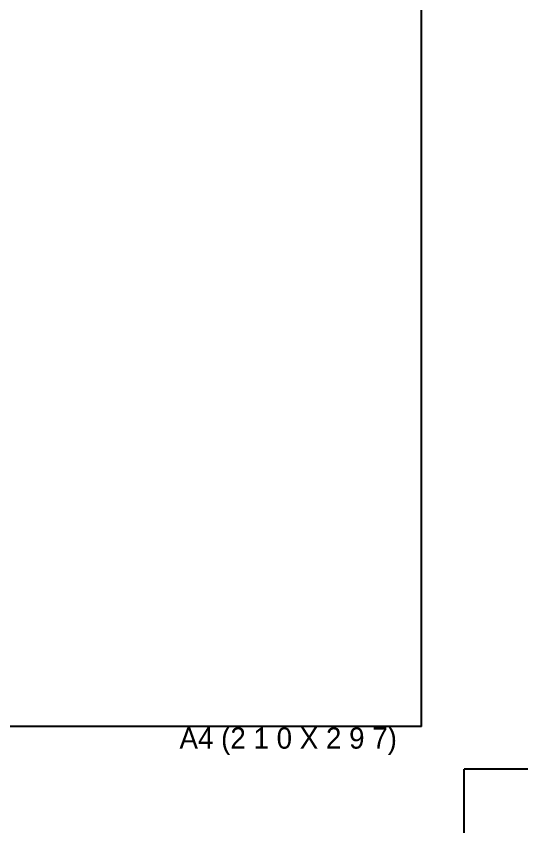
# Model space of a CAD drawing. Extents: x 8663 to 11443, y -20992 to -18942.
# Drawn here: x 10840 to 11443, y -20992 to -20030 of the extents above; entities that cross this region are included whole.
import ezdxf
from ezdxf.enums import TextEntityAlignment as Align

# ---------------------------------------------------------------- set-up
doc = ezdxf.new("R2010")
doc.units = 0
doc.layers.add('TEXT', color=7, linetype='CONTINUOUS')
doc.layers.add('도각라인', color=255, linetype='CONTINUOUS')
doc.styles.add('타이틀', font='H2GTRM.TTF', dxfattribs={"height": 25})

msp = doc.modelspace()

# ---------------------------------------------------------------- linework, layer by layer
at = {"layer": '도각라인', "color": 7}
for p, q in [((11317.66, -20867.45), (11317.66, -19067.45)), ((11317.66, -20867.45), (8787.66, -20867.45)), ((11442.66, -20917.45), (11367.66, -20917.45)), ((11367.66, -20992.45), (11367.66, -20917.45))]:
    msp.add_line(p, q, dxfattribs=at)

# ---------------------------------------------------------------- texts
at = {"layer": 'TEXT', "style": '타이틀'}
msp.add_text('A4 (2 1 0 X 2 9 7)', height=25, dxfattribs=at).set_placement((11288.48, -20893.41), align=Align.RIGHT)

doc.saveas('drawing.dxf')
